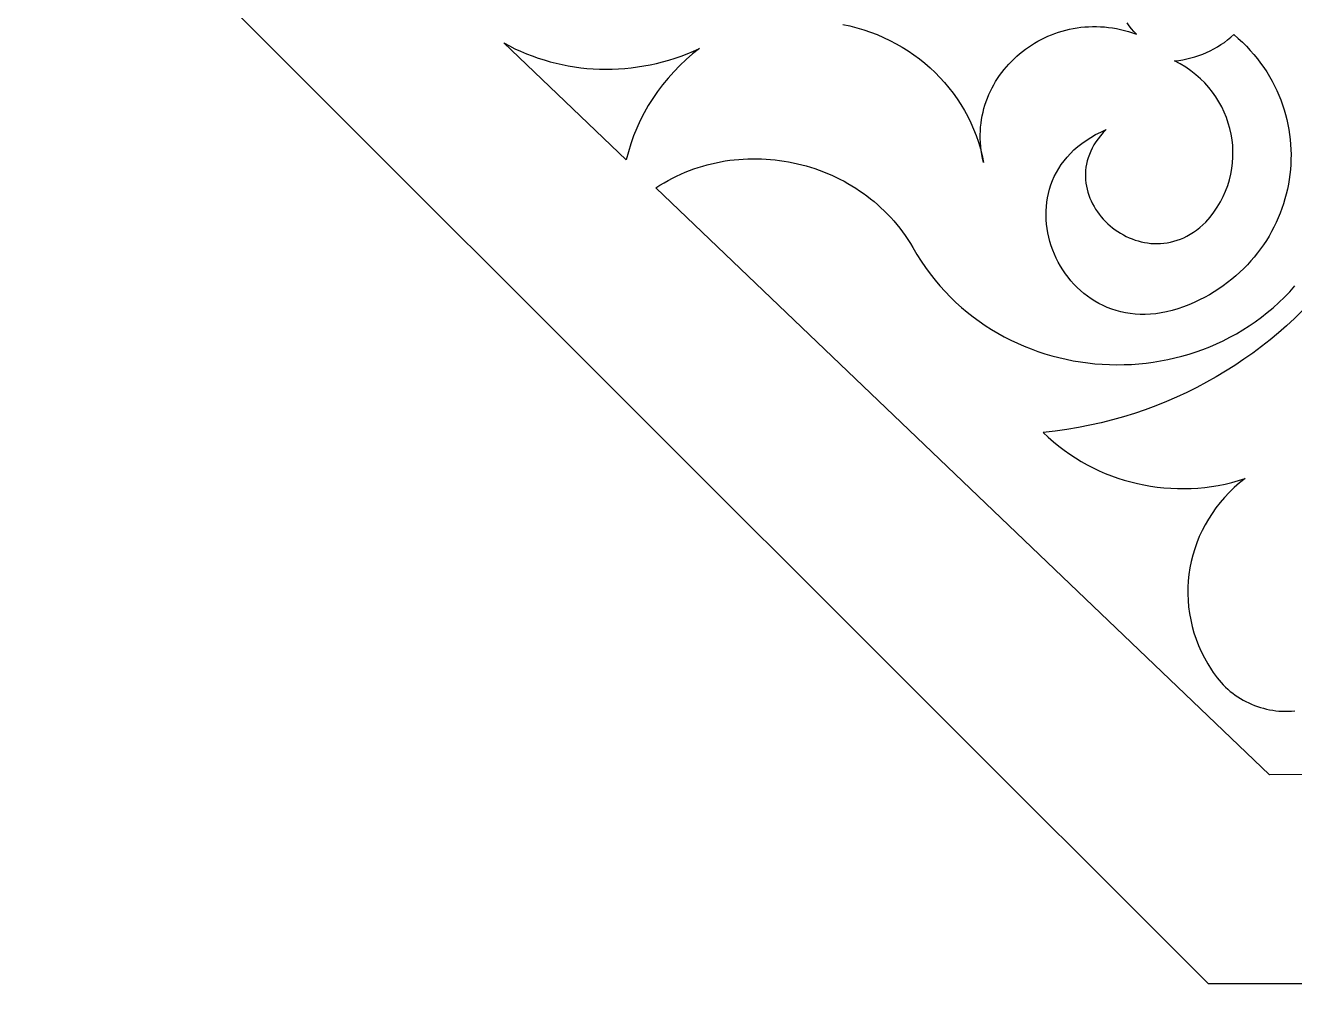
# Model space of a CAD drawing. Extents: x -118 to 118, y -118 to 119.
# Drawn here: x -118.2 to -43.9, y -117.8 to -61.7 of the extents above; entities that cross this region are included whole.
import ezdxf

# ---------------------------------------------------------------- set-up
doc = ezdxf.new("R2010")
doc.units = 0
doc.header["$MEASUREMENT"] = 0
doc.layers.get('0').update_dxf_attribs({"linetype": 'CONTINUOUS'})
doc.layers.add('LAYER_1', color=18, linetype='CONTINUOUS')

msp = doc.modelspace()

# ---------------------------------------------------------------- linework, layer by layer
msp.add_lwpolyline([(118.197, 49.317), (48.97, 118.544), (-48.931, 118.544), (-118.158, 49.317), (-118.158, -48.584), (-48.931, -117.811), (48.97, -117.811), (118.197, -48.584)], close=True)
at = {"layer": 'LAYER_1'}
for points in [[(-70.315, -61.628), (-69.9, -61.718), (-69.49, -61.822), (-69.088, -61.942), (-68.693, -62.077), (-68.305, -62.226), (-67.924, -62.39), (-67.552, -62.567), (-67.189, -62.758), (-66.834, -62.962), (-66.488, -63.179), (-66.152, -63.409), (-65.826, -63.65), (-65.511, -63.904), (-65.206, -64.169), (-64.912, -64.446), (-64.629, -64.733), (-64.358, -65.031), (-64.099, -65.34), (-63.853, -65.658), (-63.62, -65.986), (-63.4, -66.323), (-63.193, -66.669), (-63, -67.023), (-62.822, -67.386), (-62.658, -67.757), (-62.509, -68.136), (-62.376, -68.522), (-62.258, -68.915), (-62.156, -69.314), (-62.071, -69.72), (-62.126, -69.484), (-62.172, -69.248), (-62.209, -69.014), (-62.237, -68.781), (-62.255, -68.55), (-62.266, -68.32), (-62.267, -68.092), (-62.26, -67.866), (-62.245, -67.642), (-62.222, -67.421), (-62.191, -67.201), (-62.152, -66.984), (-62.105, -66.77), (-62.051, -66.558), (-61.99, -66.349), (-61.921, -66.144), (-61.845, -65.941), (-61.763, -65.741), (-61.673, -65.545), (-61.577, -65.352), (-61.475, -65.163), (-61.366, -64.977), (-61.251, -64.795), (-61.131, -64.618), (-61.004, -64.444), (-60.871, -64.274), (-60.733, -64.109), (-60.59, -63.949), (-60.442, -63.793), (-60.288, -63.641), (-60.129, -63.495), (-59.966, -63.353), (-59.798, -63.217), (-59.625, -63.085), (-59.449, -62.959), (-59.268, -62.839), (-59.082, -62.724), (-58.894, -62.615), (-58.701, -62.512), (-58.505, -62.415), (-58.305, -62.324), (-58.102, -62.239), (-57.896, -62.16), (-57.687, -62.088), (-57.475, -62.023), (-57.26, -61.964), (-57.043, -61.912), (-56.824, -61.868), (-56.602, -61.83), (-56.379, -61.799), (-56.153, -61.776), (-55.925, -61.761), (-55.696, -61.753), (-55.466, -61.753), (-55.234, -61.761), (-55.001, -61.776), (-54.767, -61.8), (-54.532, -61.832), (-54.297, -61.873), (-54.061, -61.922), (-53.824, -61.98), (-53.587, -62.046), (-53.35, -62.121), (-53.113, -62.206), (-53.268, -62.05), (-53.412, -61.885), (-53.546, -61.714), (-53.669, -61.536)], [(5.438, -105.503), (-45.328, -105.585), (-81.253, -71.197), (-81.015, -71.046), (-80.775, -70.902), (-80.532, -70.765), (-80.287, -70.635), (-80.039, -70.513), (-79.79, -70.397), (-79.538, -70.289), (-79.284, -70.188), (-79.028, -70.094), (-78.77, -70.007), (-78.511, -69.926), (-78.251, -69.853), (-77.99, -69.787), (-77.727, -69.727), (-77.463, -69.674), (-77.199, -69.628), (-76.933, -69.589), (-76.668, -69.557), (-76.401, -69.531), (-76.135, -69.512), (-75.868, -69.499), (-75.601, -69.493), (-75.335, -69.493), (-75.069, -69.5), (-74.803, -69.514), (-74.537, -69.534), (-74.273, -69.56), (-74.009, -69.592), (-73.746, -69.631), (-73.484, -69.676), (-73.223, -69.728), (-72.964, -69.785), (-72.706, -69.849), (-72.45, -69.919), (-72.196, -69.995), (-71.943, -70.077), (-71.693, -70.165), (-71.445, -70.259), (-71.199, -70.359), (-70.956, -70.465), (-70.715, -70.577), (-70.477, -70.694), (-70.241, -70.818), (-70.009, -70.947), (-69.78, -71.082), (-69.555, -71.223), (-69.332, -71.369), (-69.114, -71.521), (-68.899, -71.678), (-68.687, -71.841), (-68.48, -72.01), (-68.277, -72.184), (-68.078, -72.364), (-67.884, -72.549), (-67.694, -72.739), (-67.509, -72.935), (-67.328, -73.136), (-67.153, -73.342), (-66.983, -73.554), (-66.817, -73.771), (-66.658, -73.992), (-66.503, -74.219), (-66.355, -74.452), (-66.212, -74.689), (-65.974, -75.096), (-65.725, -75.49), (-65.465, -75.872), (-65.195, -76.242), (-64.914, -76.6), (-64.623, -76.945), (-64.322, -77.278), (-64.012, -77.598), (-63.693, -77.907), (-63.365, -78.202), (-63.029, -78.486), (-62.685, -78.757), (-62.334, -79.015), (-61.976, -79.262), (-61.61, -79.495), (-61.238, -79.716), (-60.86, -79.925), (-60.477, -80.122), (-60.088, -80.305), (-59.693, -80.477), (-59.294, -80.636), (-58.891, -80.782), (-58.484, -80.916), (-58.073, -81.037), (-57.659, -81.145), (-57.242, -81.242), (-56.822, -81.325), (-56.4, -81.396), (-55.976, -81.454), (-55.551, -81.5), (-55.125, -81.533), (-54.697, -81.553), (-54.27, -81.561), (-53.842, -81.556), (-53.414, -81.539), (-52.987, -81.509), (-52.561, -81.466), (-52.136, -81.41), (-51.713, -81.342), (-51.293, -81.26), (-50.874, -81.167), (-50.458, -81.06), (-50.045, -80.941), (-49.636, -80.808), (-49.231, -80.663), (-48.829, -80.506), (-48.432, -80.335), (-48.04, -80.152), (-47.654, -79.956), (-47.272, -79.746), (-46.897, -79.525), (-46.528, -79.29), (-46.166, -79.042), (-45.811, -78.781), (-45.463, -78.508), (-45.122, -78.221), (-44.79, -77.922), (-44.466, -77.61), (-44.151, -77.285), (-43.845, -76.946)], [(-43.419, -78.408), (-43.871, -78.848), (-44.335, -79.276), (-44.811, -79.694), (-45.298, -80.099), (-45.797, -80.493), (-46.307, -80.875), (-46.828, -81.244), (-47.361, -81.601), (-47.904, -81.945), (-48.457, -82.275), (-49.021, -82.592), (-49.594, -82.895), (-50.178, -83.184), (-50.771, -83.459), (-51.374, -83.719), (-51.986, -83.964), (-52.608, -84.194), (-53.238, -84.409), (-53.876, -84.608), (-54.524, -84.791), (-55.179, -84.957), (-55.843, -85.107), (-56.514, -85.241), (-57.193, -85.357), (-57.88, -85.455), (-58.574, -85.536), (-58.282, -85.813), (-57.981, -86.078), (-57.672, -86.331), (-57.355, -86.572), (-57.031, -86.802), (-56.699, -87.02), (-56.361, -87.225), (-56.016, -87.419), (-55.666, -87.6), (-55.309, -87.77), (-54.947, -87.926), (-54.581, -88.071), (-54.209, -88.203), (-53.834, -88.322), (-53.454, -88.429), (-53.071, -88.523), (-52.685, -88.605), (-52.296, -88.673), (-51.905, -88.728), (-51.511, -88.771), (-51.116, -88.8), (-50.72, -88.816), (-50.322, -88.818), (-49.924, -88.808), (-49.525, -88.784), (-49.127, -88.746), (-48.729, -88.694), (-48.332, -88.629), (-47.936, -88.55), (-47.542, -88.458), (-47.149, -88.351), (-46.759, -88.23), (-47.084, -88.488), (-47.394, -88.759), (-47.687, -89.04), (-47.964, -89.333), (-48.225, -89.636), (-48.47, -89.948), (-48.698, -90.269), (-48.909, -90.599), (-49.104, -90.936), (-49.282, -91.28), (-49.443, -91.631), (-49.587, -91.988), (-49.714, -92.35), (-49.823, -92.717), (-49.916, -93.088), (-49.991, -93.462), (-50.048, -93.839), (-50.088, -94.219), (-50.11, -94.6), (-50.114, -94.982), (-50.1, -95.364), (-50.068, -95.747), (-50.017, -96.128), (-49.949, -96.508), (-49.862, -96.887), (-49.756, -97.262), (-49.632, -97.634), (-49.489, -98.003), (-49.328, -98.366), (-49.147, -98.725), (-48.947, -99.078), (-48.728, -99.425), (-48.627, -99.587), (-48.52, -99.743), (-48.408, -99.894), (-48.29, -100.04), (-48.168, -100.181), (-48.041, -100.317), (-47.909, -100.447), (-47.773, -100.572), (-47.633, -100.692), (-47.489, -100.806), (-47.341, -100.915), (-47.189, -101.018), (-47.033, -101.115), (-46.875, -101.207), (-46.713, -101.293), (-46.549, -101.373), (-46.381, -101.447), (-46.211, -101.516), (-46.039, -101.578), (-45.865, -101.634), (-45.688, -101.685), (-45.51, -101.729), (-45.33, -101.767), (-45.149, -101.798), (-44.966, -101.824), (-44.783, -101.843), (-44.598, -101.855), (-44.413, -101.861), (-44.228, -101.861), (-44.042, -101.854), (-43.855, -101.84)]]:
    msp.add_lwpolyline(points, dxfattribs=at)
for points in [[(-49.063, -73.209), (-48.818, -72.926), (-48.594, -72.633), (-48.39, -72.333), (-48.208, -72.025), (-48.046, -71.71), (-47.905, -71.39), (-47.784, -71.065), (-47.683, -70.736), (-47.602, -70.404), (-47.541, -70.07), (-47.499, -69.733), (-47.477, -69.397), (-47.475, -69.06), (-47.491, -68.724), (-47.527, -68.389), (-47.582, -68.057), (-47.655, -67.729), (-47.747, -67.405), (-47.857, -67.085), (-47.985, -66.772), (-48.132, -66.465), (-48.296, -66.166), (-48.479, -65.875), (-48.678, -65.592), (-48.896, -65.32), (-49.13, -65.059), (-49.382, -64.809), (-49.651, -64.572), (-49.936, -64.347), (-50.238, -64.137), (-50.557, -63.942), (-50.892, -63.762), (-50.649, -63.733), (-50.407, -63.695), (-50.169, -63.647), (-49.933, -63.59), (-49.7, -63.524), (-49.47, -63.448), (-49.244, -63.364), (-49.022, -63.271), (-48.804, -63.169), (-48.59, -63.059), (-48.381, -62.94), (-48.178, -62.813), (-47.979, -62.678), (-47.786, -62.535), (-47.599, -62.383), (-47.418, -62.224), (-47.163, -62.448), (-46.919, -62.676), (-46.685, -62.911), (-46.462, -63.15), (-46.248, -63.394), (-46.046, -63.643), (-45.853, -63.896), (-45.67, -64.154), (-45.498, -64.415), (-45.335, -64.68), (-45.183, -64.949), (-45.041, -65.221), (-44.909, -65.496), (-44.786, -65.774), (-44.674, -66.054), (-44.571, -66.337), (-44.478, -66.622), (-44.395, -66.909), (-44.322, -67.197), (-44.258, -67.487), (-44.204, -67.779), (-44.159, -68.071), (-44.124, -68.364), (-44.099, -68.657), (-44.083, -68.951), (-44.076, -69.244), (-44.079, -69.538), (-44.091, -69.831), (-44.112, -70.124), (-44.143, -70.415), (-44.183, -70.706), (-44.232, -70.995), (-44.29, -71.283), (-44.357, -71.569), (-44.433, -71.852), (-44.518, -72.134), (-44.612, -72.413), (-44.715, -72.69), (-44.827, -72.963), (-44.948, -73.233), (-45.077, -73.5), (-45.215, -73.764), (-45.362, -74.023), (-45.517, -74.278), (-45.681, -74.529), (-45.854, -74.776), (-46.035, -75.017), (-46.225, -75.254), (-46.423, -75.485), (-46.629, -75.711), (-46.844, -75.931), (-47.067, -76.146), (-47.298, -76.354), (-47.538, -76.555), (-47.786, -76.75), (-48.041, -76.939), (-48.305, -77.12), (-48.577, -77.293), (-48.857, -77.46), (-49.145, -77.618), (-49.441, -77.769), (-49.745, -77.911), (-50.056, -78.044), (-50.376, -78.169), (-50.709, -78.286), (-51.037, -78.384), (-51.361, -78.465), (-51.681, -78.528), (-51.995, -78.574), (-52.305, -78.604), (-52.609, -78.617), (-52.908, -78.615), (-53.201, -78.598), (-53.488, -78.566), (-53.769, -78.52), (-54.044, -78.461), (-54.312, -78.388), (-54.573, -78.302), (-54.828, -78.204), (-55.076, -78.094), (-55.317, -77.972), (-55.55, -77.84), (-55.775, -77.696), (-55.993, -77.543), (-56.203, -77.381), (-56.404, -77.209), (-56.597, -77.028), (-56.782, -76.839), (-56.957, -76.643), (-57.124, -76.439), (-57.282, -76.228), (-57.43, -76.01), (-57.568, -75.787), (-57.697, -75.559), (-57.816, -75.325), (-57.925, -75.087), (-58.023, -74.844), (-58.111, -74.598), (-58.189, -74.349), (-58.255, -74.097), (-58.31, -73.843), (-58.354, -73.587), (-58.387, -73.329), (-58.407, -73.071), (-58.416, -72.812), (-58.413, -72.553), (-58.398, -72.295), (-58.37, -72.037), (-58.329, -71.781), (-58.276, -71.527), (-58.209, -71.275), (-58.13, -71.026), (-58.037, -70.78), (-57.93, -70.538), (-57.809, -70.3), (-57.675, -70.066), (-57.526, -69.838), (-57.363, -69.615), (-57.185, -69.398), (-56.993, -69.188), (-56.785, -68.984), (-56.563, -68.788), (-56.325, -68.599), (-56.071, -68.419), (-55.802, -68.247), (-55.517, -68.085), (-55.215, -67.932), (-54.897, -67.79), (-55.067, -67.966), (-55.222, -68.145), (-55.364, -68.325), (-55.493, -68.507), (-55.609, -68.691), (-55.712, -68.876), (-55.803, -69.062), (-55.881, -69.248), (-55.948, -69.435), (-56.002, -69.623), (-56.046, -69.81), (-56.078, -69.997), (-56.1, -70.184), (-56.111, -70.369), (-56.111, -70.554), (-56.102, -70.738), (-56.083, -70.92), (-56.054, -71.1), (-56.016, -71.278), (-55.969, -71.454), (-55.913, -71.628), (-55.849, -71.799), (-55.777, -71.966), (-55.696, -72.131), (-55.608, -72.292), (-55.513, -72.449), (-55.411, -72.603), (-55.302, -72.752), (-55.186, -72.897), (-55.064, -73.036), (-54.935, -73.171), (-54.802, -73.301), (-54.662, -73.425), (-54.517, -73.544), (-54.368, -73.656), (-54.213, -73.763), (-54.054, -73.863), (-53.891, -73.956), (-53.725, -74.042), (-53.554, -74.121), (-53.38, -74.192), (-53.203, -74.256), (-53.023, -74.312), (-52.841, -74.36), (-52.656, -74.399), (-52.469, -74.43), (-52.281, -74.451), (-52.091, -74.463), (-51.899, -74.466), (-51.707, -74.46), (-51.514, -74.443), (-51.321, -74.416), (-51.127, -74.379), (-50.934, -74.331), (-50.741, -74.272), (-50.548, -74.202), (-50.357, -74.12), (-50.166, -74.027), (-49.977, -73.922), (-49.79, -73.805), (-49.605, -73.675), (-49.421, -73.533), (-49.241, -73.377)], [(-90.15, -62.711), (-89.828, -62.885), (-89.501, -63.049), (-89.169, -63.202), (-88.833, -63.345), (-88.492, -63.478), (-88.148, -63.6), (-87.801, -63.712), (-87.45, -63.813), (-87.096, -63.904), (-86.739, -63.984), (-86.379, -64.054), (-86.018, -64.114), (-85.654, -64.162), (-85.289, -64.201), (-84.922, -64.228), (-84.553, -64.245), (-84.184, -64.251), (-83.814, -64.246), (-83.444, -64.231), (-83.073, -64.205), (-82.703, -64.168), (-82.332, -64.121), (-81.962, -64.062), (-81.594, -63.993), (-81.226, -63.913), (-80.859, -63.821), (-80.494, -63.719), (-80.131, -63.606), (-79.77, -63.482), (-79.412, -63.347), (-79.056, -63.201), (-78.703, -63.043), (-79.102, -63.361), (-79.486, -63.693), (-79.854, -64.04), (-80.205, -64.4), (-80.539, -64.773), (-80.856, -65.159), (-81.155, -65.557), (-81.436, -65.966), (-81.699, -66.385), (-81.942, -66.815), (-82.167, -67.254), (-82.371, -67.701), (-82.556, -68.157), (-82.72, -68.621), (-82.864, -69.091), (-82.986, -69.568)]]:
    msp.add_lwpolyline(points, close=True, dxfattribs=at)

doc.saveas('drawing.dxf')
